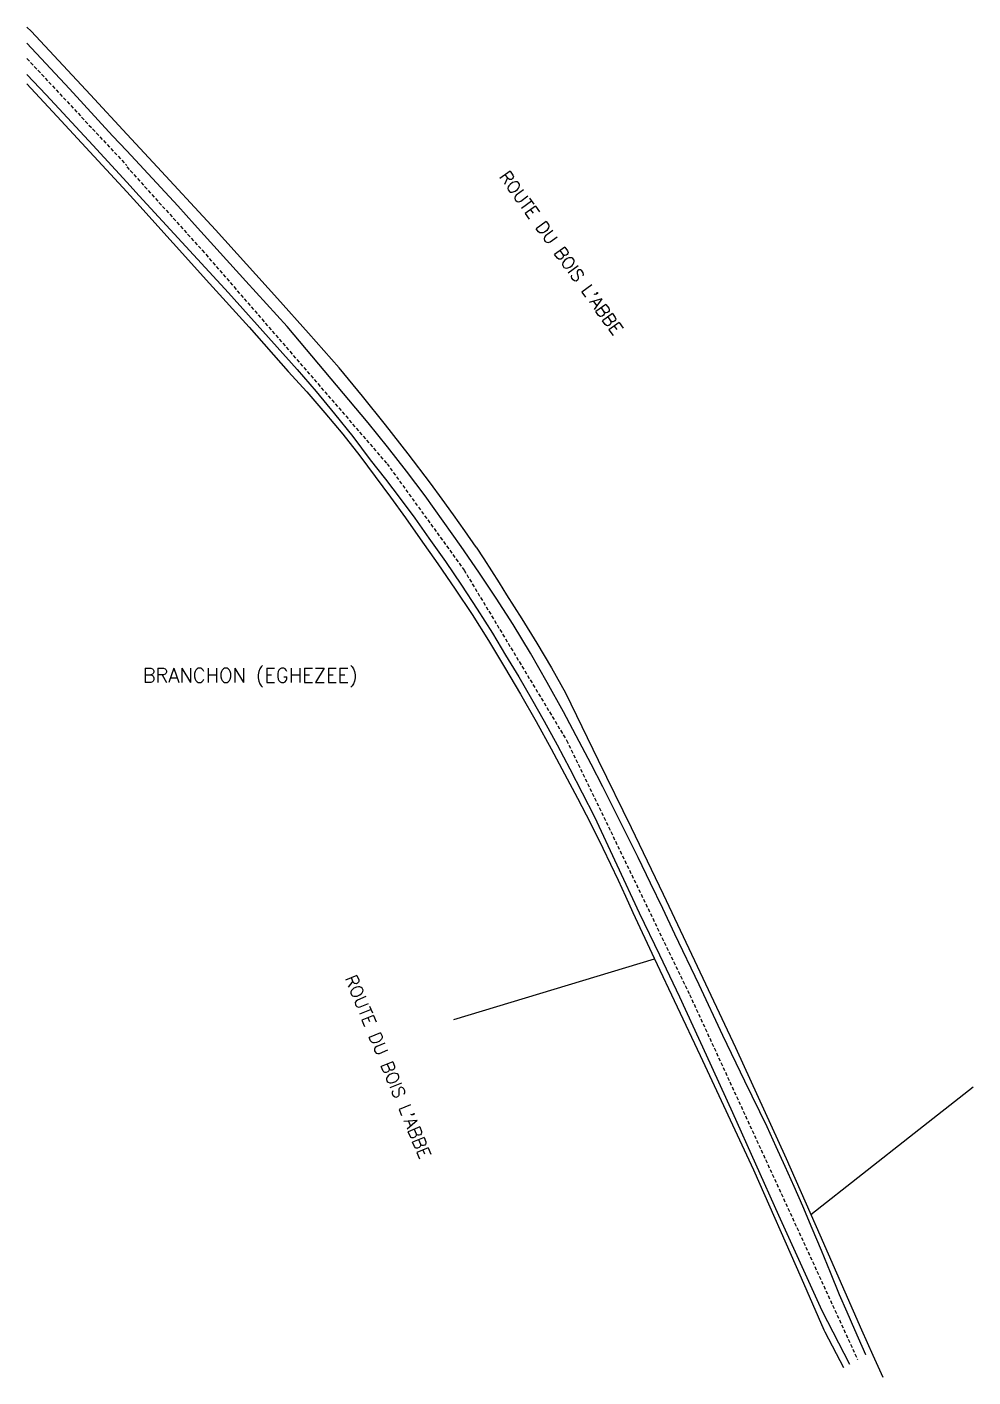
# Model space of a CAD drawing. Header units: millimetres. Extents: x 192000 to 193000, y 147000 to 148000.
# Drawn here: x 192000 to 192132.8, y 147664.4 to 147853.8 of the extents above; entities that cross this region are included whole.
import ezdxf
from ezdxf.enums import TextEntityAlignment as Align

# ---------------------------------------------------------------- set-up
doc = ezdxf.new("R2010")
doc.units = ezdxf.units.MM
doc.linetypes.add('DASHED', pattern=[0.75, 0.5, -0.25])
for name, color, linetype in [('W0001', 6, 'DASHED'), ('W0008', 7, 'CONTINUOUS'), ('W0211', 2, 'CONTINUOUS'), ('W0330', 7, 'CONTINUOUS'), ('W0980', 7, 'CONTINUOUS'), ('W0989', 7, 'CONTINUOUS')]:
    doc.layers.add(name, color=color, linetype=linetype)
doc.styles.get("Standard").update_dxf_attribs({"font": 'romans.shx', "width": 0.85})

msp = doc.modelspace()

# ---------------------------------------------------------------- linework, layer by layer
at = {"layer": 'W0001'}
for points in [[(192000, 147849.37), (192014, 147834.36)], [(192014, 147834.2), (192024.6, 147822.47), (192050.53, 147792.52), (192061.34, 147777.6), (192075.73, 147753.72), (192093, 147718.03), (192116.58, 147666.82)]]:
    msp.add_lwpolyline(points, dxfattribs=at)
at = {"layer": 'W0008'}
for points in [[(192014, 147836.42), (192012.02, 147838.52), (192005.97, 147845.12), (192000, 147851.54)], [(192000, 147847.15), (192002.67, 147844.3), (192009.22, 147837.22), (192014, 147832.02)], [(192030.73, 147818.13), (192023.52, 147826.1), (192021.15, 147828.7), (192018.78, 147831.28), (192016.4, 147833.85), (192014, 147836.42)], [(192014, 147832.02), (192015.73, 147830.12), (192028.28, 147816.48)], [(192116.17, 147671), (192115.12, 147673.45), (192114.03, 147675.9), (192112.78, 147679.02), (192111.52, 147682.13), (192110.22, 147685.23), (192108.9, 147688.32), (192107.67, 147691.12), (192106.42, 147693.9), (192105.15, 147696.68), (192103.87, 147699.47), (192100.77, 147705.87), (192097.68, 147712.28), (192094.32, 147719.4), (192090.93, 147726.5), (192089.23, 147730.1), (192087.5, 147733.68), (192085.77, 147737.25), (192084, 147740.82), (192082.42, 147744.02), (192080.8, 147747.2), (192079.17, 147750.37), (192077.5, 147753.53), (192075.3, 147757.7), (192073.02, 147761.83), (192070.67, 147765.93), (192068.23, 147769.98), (192065.85, 147773.67), (192063.43, 147777.3), (192060.95, 147780.92), (192058.42, 147784.48), (192055.87, 147788), (192053.27, 147791.47), (192050.62, 147794.9), (192047.9, 147798.28), (192036.5, 147811.77), (192030.73, 147818.13)], [(192028.28, 147816.48), (192037.9, 147805.72), (192040.58, 147802.65), (192043.18, 147799.52), (192045.72, 147796.33), (192048.18, 147793.08), (192050.3, 147790.37), (192052.37, 147787.63), (192054.42, 147784.87), (192056.42, 147782.07), (192058.72, 147778.78), (192060.97, 147775.47), (192063.17, 147772.12), (192065.32, 147768.73), (192067.18, 147765.68), (192069.02, 147762.62), (192070.82, 147759.52), (192072.57, 147756.4), (192074.4, 147753.07), (192076.18, 147749.72), (192077.93, 147746.35), (192079.63, 147742.97), (192082.77, 147736.22), (192085.92, 147729.52), (192088.78, 147723.62), (192091.6, 147717.72), (192095.32, 147709.6), (192099.03, 147701.47), (192102.23, 147694.27), (192105.48, 147687.07), (192108.52, 147680.38), (192111.58, 147673.7), (192111.58, 147673.7)], [(192111.58, 147673.7), (192115.44, 147666.17), (192115.44, 147666.17)], [(192117.72, 147667.47), (192117.72, 147667.47), (192117.72, 147667.47), (192116.17, 147671)]]:
    msp.add_lwpolyline(points, dxfattribs=at)
at = {"layer": 'W0211'}
msp.add_lwpolyline([(192111.97, 147670.72), (192114.59, 147665.69)], dxfattribs=at)
at = {"layer": 'W0330'}
for points in [[(192014, 147838.78), (192008.9, 147844.27), (192000.57, 147853.2), (192000, 147853.8)], [(192000, 147845.85), (192004.78, 147840.63), (192014, 147830.65)], [(192063.02, 147780.83), (192061.45, 147783.1), (192059.87, 147785.33), (192058.25, 147787.57), (192056.62, 147789.78), (192053.5, 147793.9), (192050.32, 147797.97), (192047.08, 147802), (192043.8, 147805.98), (192039.5, 147810.85), (192035.18, 147815.7), (192030.83, 147820.52), (192026.47, 147825.32), (192017.7, 147834.8), (192014, 147838.78)], [(192014, 147830.65), (192015.4, 147829.13)], [(192015.4, 147829.13), (192025.6, 147817.83), (192031.17, 147811.68), (192036.68, 147805.48), (192039.28, 147802.6), (192041.82, 147799.65), (192044.32, 147796.67), (192046.73, 147793.63), (192048.88, 147790.75), (192051.02, 147787.83), (192053.12, 147784.92), (192055.2, 147781.97), (192057.68, 147778.47), (192060.1, 147774.93), (192062.47, 147771.35), (192064.77, 147767.73), (192067.03, 147763.97), (192069.27, 147760.17), (192071.45, 147756.35), (192073.58, 147752.5), (192075.43, 147749.03), (192077.27, 147745.57), (192079.07, 147742.07), (192080.83, 147738.57), (192081.92, 147736.33), (192082.98, 147734.08), (192084.02, 147731.83), (192085.03, 147729.57), (192088.03, 147723.12), (192094.48, 147709.47), (192101.97, 147693.42), (192108.67, 147678.28), (192111.83, 147671)], [(192063.02, 147780.83), (192064.1, 147779.17), (192065.18, 147777.5), (192066.25, 147775.82), (192067.32, 147774.13), (192069.47, 147770.75), (192071.57, 147767.33), (192073.6, 147763.88), (192075.57, 147760.38), (192080.18, 147750.93), (192084.78, 147741.47), (192089.27, 147732.13), (192093.7, 147722.82), (192099.42, 147710.62), (192106.53, 147695.03), (192111.3, 147684.3), (192117.13, 147671)], [(192059.89, 147714.52), (192088.07, 147723.03)], [(192110.02, 147687.17), (192124.52, 147698.57), (192132.78, 147705.07)], [(192111.83, 147671), (192111.97, 147670.72)], [(192117.13, 147671), (192118.7, 147667.43), (192120.1, 147664.37)]]:
    msp.add_lwpolyline(points, dxfattribs=at)

# ---------------------------------------------------------------- texts
at = {"layer": 'W0980'}
msp.add_text('BRANCHON (EGHEZEE)', height=2, dxfattribs=at).set_placement((192031.33, 147762.69), align=Align.MIDDLE)
at = {"layer": 'W0989'}
for rotation, p in [(305.7577, (192066.21, 147832.79)), (292.525, (192044.57, 147720.33))]:
    msp.add_text("ROUTE DU BOIS L'ABBE", height=1.75, rotation=rotation, dxfattribs=at).set_placement(p)

doc.saveas('drawing.dxf')
